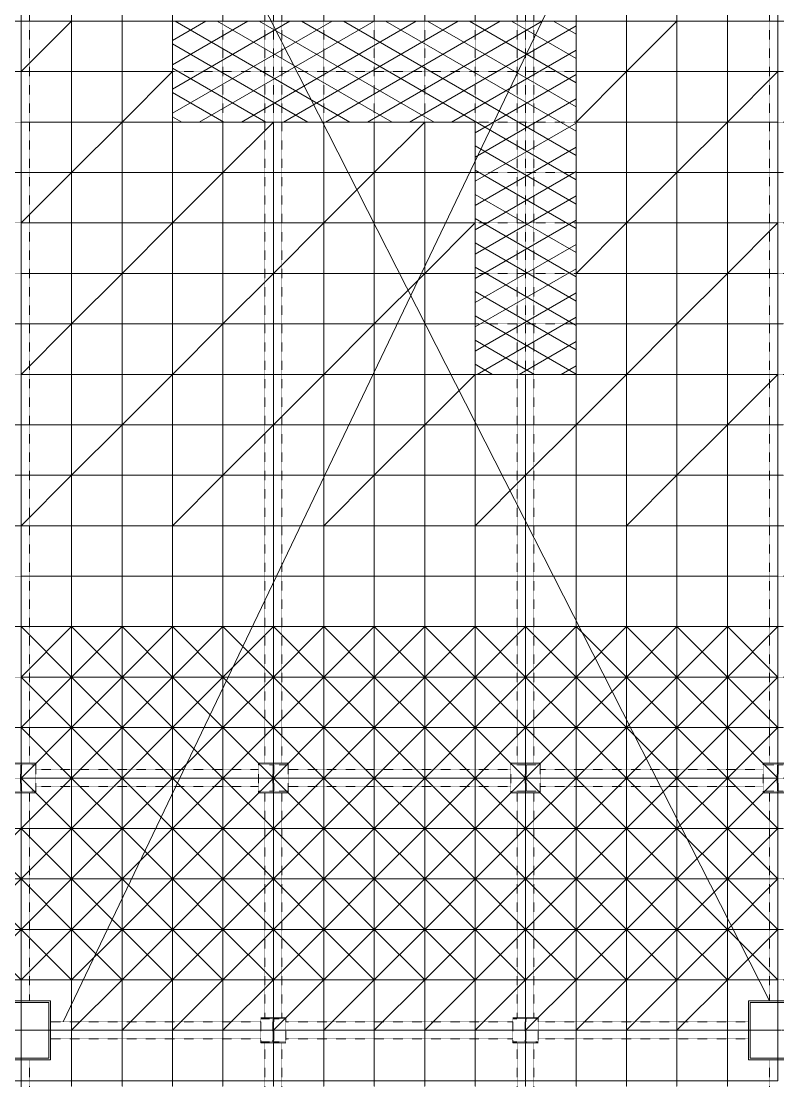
# Model space of a CAD drawing. Extents: x 73996 to 686888, y -9729 to 263202.
# Drawn here: x 363926 to 372926, y 198602 to 211202 of the extents above; entities that cross this region are included whole.
import ezdxf

# ---------------------------------------------------------------- set-up
doc = ezdxf.new("R2010")
doc.units = 0
doc.header["$LTSCALE"] = 20
doc.linetypes.add('Data Center Layout_L20$0$CENTER', pattern=[2, 1.25, -0.25, 0.25, -0.25])
doc.linetypes.add('Data Center Layout_L20$0$DOTK1', pattern=[0.1, 0.05, -0.05])
for name, color, linetype, lineweight in [('Data Center Layout_L20$0$$ALDG', 252, 'Data Center Layout_L20$0$DOTK1', 0), ('Data Center Layout_L20$0$$ALDG-P', 252, 'Continuous', 0), ('Data Center Layout_L20$0$$OOBIKI', 252, 'Data Center Layout_L20$0$DOTK1', 0), ('Data Center Layout_L20$0$ARC', 252, 'Continuous', 0), ('Data Center Layout_L20$0$H-SIN', 252, 'Data Center Layout_L20$0$CENTER', 9), ('Data Center Layout_L20$0$HOJO1', 252, 'Continuous', 0)]:
    doc.layers.add(name, color=color, linetype=linetype, lineweight=lineweight)

# ---------------------------------------------------------------- blocks, each defined once
blk = doc.blocks.new('Data Center Layout_L20$0$45%-AL-G')
blk.add_line((600, 600), (0, 0))
blk.add_lwpolyline([(0, 0), (600, 0), (600, 600), (0, 600)], close=True)
blk = doc.blocks.new('Data Center Layout_L20$0$BLANK')
blk.add_lwpolyline([(0, 0), (600, 0), (600, 600), (0, 600)], close=True)
blk = doc.blocks.new('Data Center Layout_L20$0$AGV')
for p, q in [((0, 600), (600, 0)), ((600, 600), (0, 0))]:
    blk.add_line(p, q)
blk.add_lwpolyline([(0, 0), (600, 0), (600, 600), (0, 600)], close=True)
blk = doc.blocks.new('Data Center Layout_L20$0$A$C80dc7663')
at = {"layer": 'Data Center Layout_L20$0$$ALDG-P', "linetype": 'Data Center Layout_L20$0$DOTK1'}
h = blk.add_hatch(dxfattribs=at)
h.set_pattern_fill('EXP', color=256, scale=100, style=0)
h.set_pattern_definition([(30, (275940.24, 28654.4), (-125, 216.50635), []), (330, (275940.24, 28654.4), (125, 216.50635), [])])
h.paths.add_polyline_path([(407740.24, 176845.59), (407740.24, 178045.59), (412540.24, 178045.59), (412540.24, 173845.59), (411340.24, 173845.59), (411340.24, 176845.59)])
at = {"layer": 'Data Center Layout_L20$0$$ALDG'}
for p, q in [((405940.24, 183095.59), (405940.24, 166395.59)), ((406540.24, 183095.59), (406540.24, 148995.59)), ((407140.24, 183095.59), (407140.24, 148995.59)), ((407740.24, 183095.59), (407740.24, 148995.59)), ((408340.24, 183095.59), (408340.24, 148995.59)), ((408940.24, 183095.59), (408940.24, 148995.59)), ((409540.24, 183095.59), (409540.24, 148995.59)), ((410140.24, 183095.59), (410140.24, 148995.59)), ((410740.24, 183095.59), (410740.24, 148995.59)), ((411340.24, 183095.59), (411340.24, 148995.59)), ((411940.24, 183095.59), (411940.24, 148995.59)), ((412540.24, 183095.59), (412540.24, 148995.59)), ((413140.24, 183095.59), (413140.24, 148995.59)), ((413740.24, 183095.59), (413740.24, 148995.59)), ((414340.24, 183095.59), (414340.24, 148995.59)), ((334590.24, 178045.59), (531290.24, 178045.59)), ((334590.24, 177445.59), (531290.24, 177445.59)), ((531290.24, 176845.59), (334590.24, 176845.59)), ((334590.24, 176245.59), (531290.24, 176245.59)), ((531290.24, 175645.59), (334590.24, 175645.59)), ((531290.24, 175045.59), (334590.24, 175045.59)), ((334590.24, 174445.59), (531290.24, 174445.59)), ((531290.24, 173845.59), (334590.24, 173845.59)), ((334590.24, 173245.59), (531290.24, 173245.59)), ((334590.24, 172645.59), (531290.24, 172645.59)), ((334590.24, 172045.59), (531290.24, 172045.59)), ((531290.24, 171445.59), (334590.24, 171445.59)), ((334590.24, 170845.59), (531290.24, 170845.59)), ((531290.24, 170245.59), (334590.24, 170245.59)), ((334590.24, 169645.59), (531290.24, 169645.59)), ((531290.24, 169045.59), (334590.24, 169045.59)), ((334590.24, 168445.59), (531290.24, 168445.59)), ((531290.24, 167845.59), (334590.24, 167845.59)), ((334590.24, 167245.59), (531290.24, 167245.59)), ((531290.24, 166645.59), (334590.24, 166645.59)), ((406290.24, 166045.59), (414590.24, 166045.59)), ((405940.24, 165695.59), (405940.24, 148995.59))]:
    blk.add_line(p, q, dxfattribs=at)
at = {"layer": 'Data Center Layout_L20$0$$ALDG-P'}
for points in [[(396940.24, 182245.59), (396940.24, 183695.59), (397290.24, 183695.59), (397290.24, 184153.09), (405590.24, 184153.09), (405590.24, 183695.59), (405940.24, 183695.59), (405940.24, 168445.59), (403740.24, 168445.59), (403740.24, 182750.59), (398140.24, 182750.59), (398140.24, 182245.59)], [(405940.24, 172045.59), (414940.24, 172045.59), (414940.24, 181045.59), (405940.24, 181045.59)]]:
    blk.add_lwpolyline(points, close=True, dxfattribs=at)
at = {"layer": 'Data Center Layout_L20$0$$OOBIKI'}
for p, q in [((406040.24, 169220.59), (406040.24, 179670.59)), ((408840.24, 169220.59), (408840.24, 179670.59)), ((409040.24, 169220.59), (409040.24, 179670.59)), ((411840.24, 169220.59), (411840.24, 179670.59)), ((412040.24, 169220.59), (412040.24, 179670.59)), ((414840.24, 169220.59), (414840.24, 179670.59)), ((406115.24, 169145.59), (408765.24, 169145.59)), ((409115.24, 169145.59), (411765.24, 169145.59)), ((412115.24, 169145.59), (414765.24, 169145.59)), ((406040.24, 166395.59), (406040.24, 168870.59)), ((406115.24, 168945.59), (408765.24, 168945.59)), ((408840.24, 166195.59), (408840.24, 168870.59)), ((409040.24, 166195.59), (409040.24, 168870.59)), ((409115.24, 168945.59), (411765.24, 168945.59)), ((411840.24, 166195.59), (411840.24, 168870.59)), ((412040.24, 166195.59), (412040.24, 168870.59)), ((412115.24, 168945.59), (414765.24, 168945.59)), ((414840.24, 166395.59), (414840.24, 168870.59)), ((406290.24, 166145.59), (408790.24, 166145.59)), ((409090.24, 166145.59), (411790.24, 166145.59)), ((412090.24, 166145.59), (414590.24, 166145.59)), ((406290.24, 165945.59), (408790.24, 165945.59)), ((409090.24, 165945.59), (411790.24, 165945.59)), ((412090.24, 165945.59), (414590.24, 165945.59)), ((408840.24, 160195.59), (408840.24, 165895.59)), ((409040.24, 160195.59), (409040.24, 165895.59)), ((411840.24, 160195.59), (411840.24, 165895.59)), ((412040.24, 160195.59), (412040.24, 165895.59)), ((406040.24, 160195.59), (406040.24, 165695.59)), ((414840.24, 160195.59), (414840.24, 165695.59))]:
    blk.add_line(p, q, dxfattribs=at)
at = {"layer": 'Data Center Layout_L20$0$$OOBIKI', "linetype": 'Data Center Layout_L20$0$DOTK1'}
for points in [[(405765.24, 169220.59), (406115.24, 169220.59), (406115.24, 169201.59), (405946.24, 169201.59), (405946.24, 168889.59), (406115.24, 168889.59), (406115.24, 168870.59), (405765.24, 168870.59), (405765.24, 168889.59), (405934.24, 168889.59), (405934.24, 169201.59), (405765.24, 169201.59)], [(408765.24, 169220.59), (409115.24, 169220.59), (409115.24, 169201.59), (408946.24, 169201.59), (408946.24, 168889.59), (409115.24, 168889.59), (409115.24, 168870.59), (408765.24, 168870.59), (408765.24, 168889.59), (408934.24, 168889.59), (408934.24, 169201.59), (408765.24, 169201.59)], [(411765.24, 169220.59), (412115.24, 169220.59), (412115.24, 169201.59), (411946.24, 169201.59), (411946.24, 168889.59), (412115.24, 168889.59), (412115.24, 168870.59), (411765.24, 168870.59), (411765.24, 168889.59), (411934.24, 168889.59), (411934.24, 169201.59), (411765.24, 169201.59)], [(414765.24, 169220.59), (415115.24, 169220.59), (415115.24, 169201.59), (414946.24, 169201.59), (414946.24, 168889.59), (415115.24, 168889.59), (415115.24, 168870.59), (414765.24, 168870.59), (414765.24, 168889.59), (414934.24, 168889.59), (414934.24, 169201.59), (414765.24, 169201.59)], [(408790.24, 166195.59), (409090.24, 166195.59), (409090.24, 166180.59), (408945.24, 166180.59), (408945.24, 165910.59), (409090.24, 165910.59), (409090.24, 165895.59), (408790.24, 165895.59), (408790.24, 165910.59), (408935.24, 165910.59), (408935.24, 166180.59), (408790.24, 166180.59)], [(411790.24, 166195.59), (412090.24, 166195.59), (412090.24, 166180.59), (411945.24, 166180.59), (411945.24, 165910.59), (412090.24, 165910.59), (412090.24, 165895.59), (411790.24, 165895.59), (411790.24, 165910.59), (411935.24, 165910.59), (411935.24, 166180.59), (411790.24, 166180.59)]]:
    blk.add_lwpolyline(points, close=True, dxfattribs=at)
at = {"layer": 'Data Center Layout_L20$0$$OOBIKI'}
for points in [[(405765.24, 168870.59), (406115.24, 168870.59), (406115.24, 169220.59), (405765.24, 169220.59)], [(408765.24, 168870.59), (409115.24, 168870.59), (409115.24, 169220.59), (408765.24, 169220.59)], [(411765.24, 168870.59), (412115.24, 168870.59), (412115.24, 169220.59), (411765.24, 169220.59)], [(414765.24, 168870.59), (415115.24, 168870.59), (415115.24, 169220.59), (414765.24, 169220.59)], [(408790.24, 165895.59), (409090.24, 165895.59), (409090.24, 166195.59), (408790.24, 166195.59)], [(411790.24, 165895.59), (412090.24, 165895.59), (412090.24, 166195.59), (411790.24, 166195.59)]]:
    blk.add_lwpolyline(points, close=True, dxfattribs=at)
at = {"layer": 'Data Center Layout_L20$0$ARC'}
for points in [[(407740.24, 176845.59), (407740.24, 178045.59), (412540.24, 178045.59), (412540.24, 173845.59), (411340.24, 173845.59), (411340.24, 176845.59)], [(405590.24, 165695.59), (405590.24, 166395.59), (406290.24, 166395.59), (406290.24, 165695.59)], [(405610.24, 165715.59), (405610.24, 166375.59), (406270.24, 166375.59), (406270.24, 165715.59)], [(414590.24, 165695.59), (414590.24, 166395.59), (415290.24, 166395.59), (415290.24, 165695.59)], [(414610.24, 165715.59), (414610.24, 166375.59), (415270.24, 166375.59), (415270.24, 165715.59)]]:
    blk.add_lwpolyline(points, close=True, dxfattribs=at)
at = {"layer": 'Data Center Layout_L20$0$H-SIN'}
for p, q in [((405940.24, 124521.53), (405940.24, 230045.59)), ((294307.41, 178045.59), (588940.24, 178045.59)), ((294307.41, 172045.59), (588940.24, 172045.59)), ((294307.41, 166045.59), (588940.24, 166045.59))]:
    blk.add_line(p, q, dxfattribs=at)
at = {"layer": 'Data Center Layout_L20$0$HOJO1'}
for p, q in [((406040.24, 183695.59), (414840.24, 166395.59)), ((406440.24, 166145.59), (414840.24, 183695.59))]:
    blk.add_line(p, q, dxfattribs=at)
at = {"layer": 'Data Center Layout_L20$0$$ALDG-P'}
for name, p in [('Data Center Layout_L20$0$45%-AL-G', (405940.24, 177445.59)), ('Data Center Layout_L20$0$BLANK', (406540.24, 177445.59)), ('Data Center Layout_L20$0$BLANK', (407140.24, 177445.59)), ('Data Center Layout_L20$0$BLANK', (412540.24, 177445.59)), ('Data Center Layout_L20$0$45%-AL-G', (413140.24, 177445.59)), ('Data Center Layout_L20$0$BLANK', (413740.24, 177445.59)), ('Data Center Layout_L20$0$BLANK', (414340.24, 177445.59)), ('Data Center Layout_L20$0$BLANK', (405940.24, 176845.59)), ('Data Center Layout_L20$0$BLANK', (406540.24, 176845.59)), ('Data Center Layout_L20$0$45%-AL-G', (407140.24, 176845.59)), ('Data Center Layout_L20$0$45%-AL-G', (412540.24, 176845.59)), ('Data Center Layout_L20$0$BLANK', (413140.24, 176845.59)), ('Data Center Layout_L20$0$BLANK', (413740.24, 176845.59)), ('Data Center Layout_L20$0$45%-AL-G', (414340.24, 176845.59)), ('Data Center Layout_L20$0$BLANK', (405940.24, 176245.59)), ('Data Center Layout_L20$0$45%-AL-G', (406540.24, 176245.59)), ('Data Center Layout_L20$0$BLANK', (407140.24, 176245.59)), ('Data Center Layout_L20$0$BLANK', (407740.24, 176245.59)), ('Data Center Layout_L20$0$45%-AL-G', (408340.24, 176245.59)), ('Data Center Layout_L20$0$BLANK', (408940.24, 176245.59)), ('Data Center Layout_L20$0$BLANK', (409540.24, 176245.59)), ('Data Center Layout_L20$0$45%-AL-G', (410140.24, 176245.59)), ('Data Center Layout_L20$0$BLANK', (410740.24, 176245.59)), ('Data Center Layout_L20$0$BLANK', (412540.24, 176245.59)), ('Data Center Layout_L20$0$BLANK', (413140.24, 176245.59)), ('Data Center Layout_L20$0$45%-AL-G', (413740.24, 176245.59)), ('Data Center Layout_L20$0$BLANK', (414340.24, 176245.59)), ('Data Center Layout_L20$0$45%-AL-G', (405940.24, 175645.59)), ('Data Center Layout_L20$0$BLANK', (406540.24, 175645.59)), ('Data Center Layout_L20$0$BLANK', (407140.24, 175645.59)), ('Data Center Layout_L20$0$45%-AL-G', (407740.24, 175645.59)), ('Data Center Layout_L20$0$BLANK', (408340.24, 175645.59)), ('Data Center Layout_L20$0$BLANK', (408940.24, 175645.59)), ('Data Center Layout_L20$0$45%-AL-G', (409540.24, 175645.59)), ('Data Center Layout_L20$0$BLANK', (410140.24, 175645.59)), ('Data Center Layout_L20$0$BLANK', (410740.24, 175645.59)), ('Data Center Layout_L20$0$BLANK', (412540.24, 175645.59)), ('Data Center Layout_L20$0$45%-AL-G', (413140.24, 175645.59)), ('Data Center Layout_L20$0$BLANK', (413740.24, 175645.59)), ('Data Center Layout_L20$0$BLANK', (414340.24, 175645.59)), ('Data Center Layout_L20$0$BLANK', (405940.24, 175045.59)), ('Data Center Layout_L20$0$BLANK', (406540.24, 175045.59)), ('Data Center Layout_L20$0$45%-AL-G', (407140.24, 175045.59)), ('Data Center Layout_L20$0$BLANK', (407740.24, 175045.59)), ('Data Center Layout_L20$0$BLANK', (408340.24, 175045.59)), ('Data Center Layout_L20$0$45%-AL-G', (408940.24, 175045.59)), ('Data Center Layout_L20$0$BLANK', (409540.24, 175045.59)), ('Data Center Layout_L20$0$BLANK', (410140.24, 175045.59)), ('Data Center Layout_L20$0$45%-AL-G', (410740.24, 175045.59)), ('Data Center Layout_L20$0$45%-AL-G', (412540.24, 175045.59)), ('Data Center Layout_L20$0$BLANK', (413140.24, 175045.59)), ('Data Center Layout_L20$0$BLANK', (413740.24, 175045.59)), ('Data Center Layout_L20$0$45%-AL-G', (414340.24, 175045.59)), ('Data Center Layout_L20$0$BLANK', (405940.24, 174445.59)), ('Data Center Layout_L20$0$45%-AL-G', (406540.24, 174445.59)), ('Data Center Layout_L20$0$BLANK', (407140.24, 174445.59)), ('Data Center Layout_L20$0$BLANK', (407740.24, 174445.59)), ('Data Center Layout_L20$0$45%-AL-G', (408340.24, 174445.59)), ('Data Center Layout_L20$0$BLANK', (408940.24, 174445.59)), ('Data Center Layout_L20$0$BLANK', (409540.24, 174445.59)), ('Data Center Layout_L20$0$45%-AL-G', (410140.24, 174445.59)), ('Data Center Layout_L20$0$BLANK', (410740.24, 174445.59)), ('Data Center Layout_L20$0$BLANK', (412540.24, 174445.59)), ('Data Center Layout_L20$0$BLANK', (413140.24, 174445.59)), ('Data Center Layout_L20$0$45%-AL-G', (413740.24, 174445.59)), ('Data Center Layout_L20$0$BLANK', (414340.24, 174445.59)), ('Data Center Layout_L20$0$45%-AL-G', (405940.24, 173845.59)), ('Data Center Layout_L20$0$BLANK', (406540.24, 173845.59)), ('Data Center Layout_L20$0$BLANK', (407140.24, 173845.59)), ('Data Center Layout_L20$0$45%-AL-G', (407740.24, 173845.59)), ('Data Center Layout_L20$0$BLANK', (408340.24, 173845.59)), ('Data Center Layout_L20$0$BLANK', (408940.24, 173845.59)), ('Data Center Layout_L20$0$45%-AL-G', (409540.24, 173845.59)), ('Data Center Layout_L20$0$BLANK', (410140.24, 173845.59)), ('Data Center Layout_L20$0$BLANK', (410740.24, 173845.59)), ('Data Center Layout_L20$0$BLANK', (412540.24, 173845.59)), ('Data Center Layout_L20$0$45%-AL-G', (413140.24, 173845.59)), ('Data Center Layout_L20$0$BLANK', (413740.24, 173845.59)), ('Data Center Layout_L20$0$BLANK', (414340.24, 173845.59)), ('Data Center Layout_L20$0$BLANK', (405940.24, 173245.59)), ('Data Center Layout_L20$0$BLANK', (406540.24, 173245.59)), ('Data Center Layout_L20$0$45%-AL-G', (407140.24, 173245.59)), ('Data Center Layout_L20$0$BLANK', (407740.24, 173245.59)), ('Data Center Layout_L20$0$BLANK', (408340.24, 173245.59)), ('Data Center Layout_L20$0$45%-AL-G', (408940.24, 173245.59)), ('Data Center Layout_L20$0$BLANK', (409540.24, 173245.59)), ('Data Center Layout_L20$0$BLANK', (410140.24, 173245.59)), ('Data Center Layout_L20$0$45%-AL-G', (410740.24, 173245.59)), ('Data Center Layout_L20$0$BLANK', (411340.24, 173245.59)), ('Data Center Layout_L20$0$BLANK', (411940.24, 173245.59)), ('Data Center Layout_L20$0$45%-AL-G', (412540.24, 173245.59)), ('Data Center Layout_L20$0$BLANK', (413140.24, 173245.59)), ('Data Center Layout_L20$0$BLANK', (413740.24, 173245.59)), ('Data Center Layout_L20$0$45%-AL-G', (414340.24, 173245.59)), ('Data Center Layout_L20$0$BLANK', (405940.24, 172645.59)), ('Data Center Layout_L20$0$45%-AL-G', (406540.24, 172645.59)), ('Data Center Layout_L20$0$BLANK', (407140.24, 172645.59)), ('Data Center Layout_L20$0$BLANK', (407740.24, 172645.59)), ('Data Center Layout_L20$0$45%-AL-G', (408340.24, 172645.59)), ('Data Center Layout_L20$0$BLANK', (408940.24, 172645.59)), ('Data Center Layout_L20$0$BLANK', (409540.24, 172645.59)), ('Data Center Layout_L20$0$45%-AL-G', (410140.24, 172645.59)), ('Data Center Layout_L20$0$BLANK', (410740.24, 172645.59)), ('Data Center Layout_L20$0$BLANK', (411340.24, 172645.59)), ('Data Center Layout_L20$0$45%-AL-G', (411940.24, 172645.59)), ('Data Center Layout_L20$0$BLANK', (412540.24, 172645.59)), ('Data Center Layout_L20$0$BLANK', (413140.24, 172645.59)), ('Data Center Layout_L20$0$45%-AL-G', (413740.24, 172645.59)), ('Data Center Layout_L20$0$BLANK', (414340.24, 172645.59)), ('Data Center Layout_L20$0$45%-AL-G', (405940.24, 172045.59)), ('Data Center Layout_L20$0$BLANK', (406540.24, 172045.59)), ('Data Center Layout_L20$0$BLANK', (407140.24, 172045.59)), ('Data Center Layout_L20$0$45%-AL-G', (407740.24, 172045.59)), ('Data Center Layout_L20$0$BLANK', (408340.24, 172045.59)), ('Data Center Layout_L20$0$BLANK', (408940.24, 172045.59)), ('Data Center Layout_L20$0$45%-AL-G', (409540.24, 172045.59)), ('Data Center Layout_L20$0$BLANK', (410140.24, 172045.59)), ('Data Center Layout_L20$0$BLANK', (410740.24, 172045.59)), ('Data Center Layout_L20$0$45%-AL-G', (411340.24, 172045.59)), ('Data Center Layout_L20$0$BLANK', (411940.24, 172045.59)), ('Data Center Layout_L20$0$BLANK', (412540.24, 172045.59)), ('Data Center Layout_L20$0$45%-AL-G', (413140.24, 172045.59)), ('Data Center Layout_L20$0$BLANK', (413740.24, 172045.59)), ('Data Center Layout_L20$0$BLANK', (414340.24, 172045.59)), ('Data Center Layout_L20$0$BLANK', (405940.24, 171445.59)), ('Data Center Layout_L20$0$BLANK', (406540.24, 171445.59)), ('Data Center Layout_L20$0$BLANK', (407140.24, 171445.59)), ('Data Center Layout_L20$0$BLANK', (407740.24, 171445.59)), ('Data Center Layout_L20$0$BLANK', (408340.24, 171445.59)), ('Data Center Layout_L20$0$BLANK', (408940.24, 171445.59)), ('Data Center Layout_L20$0$BLANK', (409540.24, 171445.59)), ('Data Center Layout_L20$0$BLANK', (410140.24, 171445.59)), ('Data Center Layout_L20$0$BLANK', (410740.24, 171445.59)), ('Data Center Layout_L20$0$BLANK', (411340.24, 171445.59)), ('Data Center Layout_L20$0$BLANK', (411940.24, 171445.59)), ('Data Center Layout_L20$0$BLANK', (412540.24, 171445.59)), ('Data Center Layout_L20$0$BLANK', (413140.24, 171445.59)), ('Data Center Layout_L20$0$BLANK', (413740.24, 171445.59)), ('Data Center Layout_L20$0$BLANK', (414340.24, 171445.59)), ('Data Center Layout_L20$0$BLANK', (405940.24, 170845.59)), ('Data Center Layout_L20$0$BLANK', (406540.24, 170845.59)), ('Data Center Layout_L20$0$BLANK', (407140.24, 170845.59)), ('Data Center Layout_L20$0$BLANK', (407740.24, 170845.59)), ('Data Center Layout_L20$0$BLANK', (408340.24, 170845.59)), ('Data Center Layout_L20$0$BLANK', (408940.24, 170845.59)), ('Data Center Layout_L20$0$BLANK', (409540.24, 170845.59)), ('Data Center Layout_L20$0$BLANK', (410140.24, 170845.59)), ('Data Center Layout_L20$0$BLANK', (410740.24, 170845.59)), ('Data Center Layout_L20$0$BLANK', (411340.24, 170845.59)), ('Data Center Layout_L20$0$BLANK', (411940.24, 170845.59)), ('Data Center Layout_L20$0$BLANK', (412540.24, 170845.59)), ('Data Center Layout_L20$0$BLANK', (413140.24, 170845.59)), ('Data Center Layout_L20$0$BLANK', (413740.24, 170845.59)), ('Data Center Layout_L20$0$BLANK', (414340.24, 170845.59)), ('Data Center Layout_L20$0$AGV', (405940.24, 170245.59)), ('Data Center Layout_L20$0$AGV', (406540.24, 170245.59)), ('Data Center Layout_L20$0$AGV', (407140.24, 170245.59)), ('Data Center Layout_L20$0$AGV', (407740.24, 170245.59)), ('Data Center Layout_L20$0$AGV', (408340.24, 170245.59)), ('Data Center Layout_L20$0$AGV', (408940.24, 170245.59)), ('Data Center Layout_L20$0$AGV', (409540.24, 170245.59)), ('Data Center Layout_L20$0$AGV', (410140.24, 170245.59)), ('Data Center Layout_L20$0$AGV', (410740.24, 170245.59)), ('Data Center Layout_L20$0$AGV', (411340.24, 170245.59)), ('Data Center Layout_L20$0$AGV', (411940.24, 170245.59)), ('Data Center Layout_L20$0$AGV', (412540.24, 170245.59)), ('Data Center Layout_L20$0$AGV', (413140.24, 170245.59)), ('Data Center Layout_L20$0$AGV', (413740.24, 170245.59)), ('Data Center Layout_L20$0$AGV', (414340.24, 170245.59)), ('Data Center Layout_L20$0$AGV', (405940.24, 169645.59)), ('Data Center Layout_L20$0$AGV', (406540.24, 169645.59)), ('Data Center Layout_L20$0$AGV', (407140.24, 169645.59)), ('Data Center Layout_L20$0$AGV', (407740.24, 169645.59)), ('Data Center Layout_L20$0$AGV', (408340.24, 169645.59)), ('Data Center Layout_L20$0$AGV', (408940.24, 169645.59)), ('Data Center Layout_L20$0$AGV', (409540.24, 169645.59)), ('Data Center Layout_L20$0$AGV', (410140.24, 169645.59)), ('Data Center Layout_L20$0$AGV', (410740.24, 169645.59)), ('Data Center Layout_L20$0$AGV', (411340.24, 169645.59)), ('Data Center Layout_L20$0$AGV', (411940.24, 169645.59)), ('Data Center Layout_L20$0$AGV', (412540.24, 169645.59)), ('Data Center Layout_L20$0$AGV', (413140.24, 169645.59)), ('Data Center Layout_L20$0$AGV', (413740.24, 169645.59)), ('Data Center Layout_L20$0$AGV', (414340.24, 169645.59)), ('Data Center Layout_L20$0$AGV', (405940.24, 169045.59)), ('Data Center Layout_L20$0$AGV', (406540.24, 169045.59)), ('Data Center Layout_L20$0$AGV', (407140.24, 169045.59)), ('Data Center Layout_L20$0$AGV', (407740.24, 169045.59)), ('Data Center Layout_L20$0$AGV', (408340.24, 169045.59)), ('Data Center Layout_L20$0$AGV', (408940.24, 169045.59)), ('Data Center Layout_L20$0$AGV', (409540.24, 169045.59)), ('Data Center Layout_L20$0$AGV', (410140.24, 169045.59)), ('Data Center Layout_L20$0$AGV', (410740.24, 169045.59)), ('Data Center Layout_L20$0$AGV', (411340.24, 169045.59)), ('Data Center Layout_L20$0$AGV', (411940.24, 169045.59)), ('Data Center Layout_L20$0$AGV', (412540.24, 169045.59)), ('Data Center Layout_L20$0$AGV', (413140.24, 169045.59)), ('Data Center Layout_L20$0$AGV', (413740.24, 169045.59)), ('Data Center Layout_L20$0$AGV', (414340.24, 169045.59)), ('Data Center Layout_L20$0$AGV', (405940.24, 168445.59)), ('Data Center Layout_L20$0$AGV', (406540.24, 168445.59)), ('Data Center Layout_L20$0$AGV', (407140.24, 168445.59)), ('Data Center Layout_L20$0$AGV', (407740.24, 168445.59)), ('Data Center Layout_L20$0$AGV', (408340.24, 168445.59)), ('Data Center Layout_L20$0$AGV', (408940.24, 168445.59)), ('Data Center Layout_L20$0$AGV', (409540.24, 168445.59)), ('Data Center Layout_L20$0$AGV', (410140.24, 168445.59)), ('Data Center Layout_L20$0$AGV', (410740.24, 168445.59)), ('Data Center Layout_L20$0$AGV', (411340.24, 168445.59)), ('Data Center Layout_L20$0$AGV', (411940.24, 168445.59)), ('Data Center Layout_L20$0$AGV', (412540.24, 168445.59)), ('Data Center Layout_L20$0$AGV', (413140.24, 168445.59)), ('Data Center Layout_L20$0$AGV', (413740.24, 168445.59)), ('Data Center Layout_L20$0$AGV', (414340.24, 168445.59)), ('Data Center Layout_L20$0$AGV', (405340.24, 167845.59)), ('Data Center Layout_L20$0$AGV', (405940.24, 167845.59)), ('Data Center Layout_L20$0$AGV', (406540.24, 167845.59)), ('Data Center Layout_L20$0$AGV', (407140.24, 167845.59)), ('Data Center Layout_L20$0$AGV', (407740.24, 167845.59)), ('Data Center Layout_L20$0$AGV', (408340.24, 167845.59)), ('Data Center Layout_L20$0$AGV', (408940.24, 167845.59)), ('Data Center Layout_L20$0$AGV', (409540.24, 167845.59)), ('Data Center Layout_L20$0$AGV', (410140.24, 167845.59)), ('Data Center Layout_L20$0$AGV', (410740.24, 167845.59)), ('Data Center Layout_L20$0$AGV', (411340.24, 167845.59)), ('Data Center Layout_L20$0$AGV', (411940.24, 167845.59)), ('Data Center Layout_L20$0$AGV', (412540.24, 167845.59)), ('Data Center Layout_L20$0$AGV', (413140.24, 167845.59)), ('Data Center Layout_L20$0$AGV', (413740.24, 167845.59)), ('Data Center Layout_L20$0$AGV', (414340.24, 167845.59)), ('Data Center Layout_L20$0$AGV', (405340.24, 167245.59)), ('Data Center Layout_L20$0$AGV', (405940.24, 167245.59)), ('Data Center Layout_L20$0$AGV', (406540.24, 167245.59)), ('Data Center Layout_L20$0$AGV', (407140.24, 167245.59)), ('Data Center Layout_L20$0$AGV', (407740.24, 167245.59)), ('Data Center Layout_L20$0$AGV', (408340.24, 167245.59)), ('Data Center Layout_L20$0$AGV', (408940.24, 167245.59)), ('Data Center Layout_L20$0$AGV', (409540.24, 167245.59)), ('Data Center Layout_L20$0$AGV', (410140.24, 167245.59)), ('Data Center Layout_L20$0$AGV', (410740.24, 167245.59)), ('Data Center Layout_L20$0$AGV', (411340.24, 167245.59)), ('Data Center Layout_L20$0$AGV', (411940.24, 167245.59)), ('Data Center Layout_L20$0$AGV', (412540.24, 167245.59)), ('Data Center Layout_L20$0$AGV', (413140.24, 167245.59)), ('Data Center Layout_L20$0$AGV', (413740.24, 167245.59)), ('Data Center Layout_L20$0$AGV', (414340.24, 167245.59)), ('Data Center Layout_L20$0$AGV', (405340.24, 166645.59)), ('Data Center Layout_L20$0$AGV', (405940.24, 166645.59)), ('Data Center Layout_L20$0$AGV', (406540.24, 166645.59)), ('Data Center Layout_L20$0$AGV', (407140.24, 166645.59)), ('Data Center Layout_L20$0$AGV', (407740.24, 166645.59)), ('Data Center Layout_L20$0$AGV', (408340.24, 166645.59)), ('Data Center Layout_L20$0$AGV', (408940.24, 166645.59)), ('Data Center Layout_L20$0$AGV', (409540.24, 166645.59)), ('Data Center Layout_L20$0$AGV', (410140.24, 166645.59)), ('Data Center Layout_L20$0$AGV', (410740.24, 166645.59)), ('Data Center Layout_L20$0$AGV', (411340.24, 166645.59)), ('Data Center Layout_L20$0$AGV', (411940.24, 166645.59)), ('Data Center Layout_L20$0$AGV', (412540.24, 166645.59)), ('Data Center Layout_L20$0$AGV', (413140.24, 166645.59)), ('Data Center Layout_L20$0$AGV', (413740.24, 166645.59)), ('Data Center Layout_L20$0$AGV', (414340.24, 166645.59)), ('Data Center Layout_L20$0$BLANK', (405340.24, 166045.59)), ('Data Center Layout_L20$0$BLANK', (405940.24, 166045.59)), ('Data Center Layout_L20$0$45%-AL-G', (406540.24, 166045.59)), ('Data Center Layout_L20$0$45%-AL-G', (407140.24, 166045.59)), ('Data Center Layout_L20$0$45%-AL-G', (407740.24, 166045.59)), ('Data Center Layout_L20$0$45%-AL-G', (408340.24, 166045.59)), ('Data Center Layout_L20$0$45%-AL-G', (408940.24, 166045.59)), ('Data Center Layout_L20$0$45%-AL-G', (409540.24, 166045.59)), ('Data Center Layout_L20$0$45%-AL-G', (410140.24, 166045.59)), ('Data Center Layout_L20$0$45%-AL-G', (410740.24, 166045.59)), ('Data Center Layout_L20$0$45%-AL-G', (411340.24, 166045.59)), ('Data Center Layout_L20$0$45%-AL-G', (411940.24, 166045.59)), ('Data Center Layout_L20$0$45%-AL-G', (412540.24, 166045.59)), ('Data Center Layout_L20$0$45%-AL-G', (413140.24, 166045.59)), ('Data Center Layout_L20$0$45%-AL-G', (413740.24, 166045.59)), ('Data Center Layout_L20$0$BLANK', (414340.24, 166045.59)), ('Data Center Layout_L20$0$BLANK', (405340.24, 165445.59)), ('Data Center Layout_L20$0$BLANK', (405940.24, 165445.59)), ('Data Center Layout_L20$0$BLANK', (406540.24, 165445.59)), ('Data Center Layout_L20$0$BLANK', (407140.24, 165445.59)), ('Data Center Layout_L20$0$BLANK', (407740.24, 165445.59)), ('Data Center Layout_L20$0$BLANK', (408340.24, 165445.59)), ('Data Center Layout_L20$0$BLANK', (408940.24, 165445.59)), ('Data Center Layout_L20$0$BLANK', (409540.24, 165445.59)), ('Data Center Layout_L20$0$BLANK', (410140.24, 165445.59)), ('Data Center Layout_L20$0$BLANK', (410740.24, 165445.59)), ('Data Center Layout_L20$0$BLANK', (411340.24, 165445.59)), ('Data Center Layout_L20$0$BLANK', (411940.24, 165445.59)), ('Data Center Layout_L20$0$BLANK', (412540.24, 165445.59)), ('Data Center Layout_L20$0$BLANK', (413140.24, 165445.59)), ('Data Center Layout_L20$0$BLANK', (413740.24, 165445.59)), ('Data Center Layout_L20$0$BLANK', (414340.24, 165445.59))]:
    blk.add_blockref(name, p, dxfattribs=at)
blk = doc.blocks.new('Data Center Layout_L20')
blk.add_blockref('Data Center Layout_L20$0$A$C80dc7663', (-42015, 33157))

msp = doc.modelspace()

# ---------------------------------------------------------------- block references
msp.add_blockref('Data Center Layout_L20', (0, 0))

doc.saveas('drawing.dxf')
